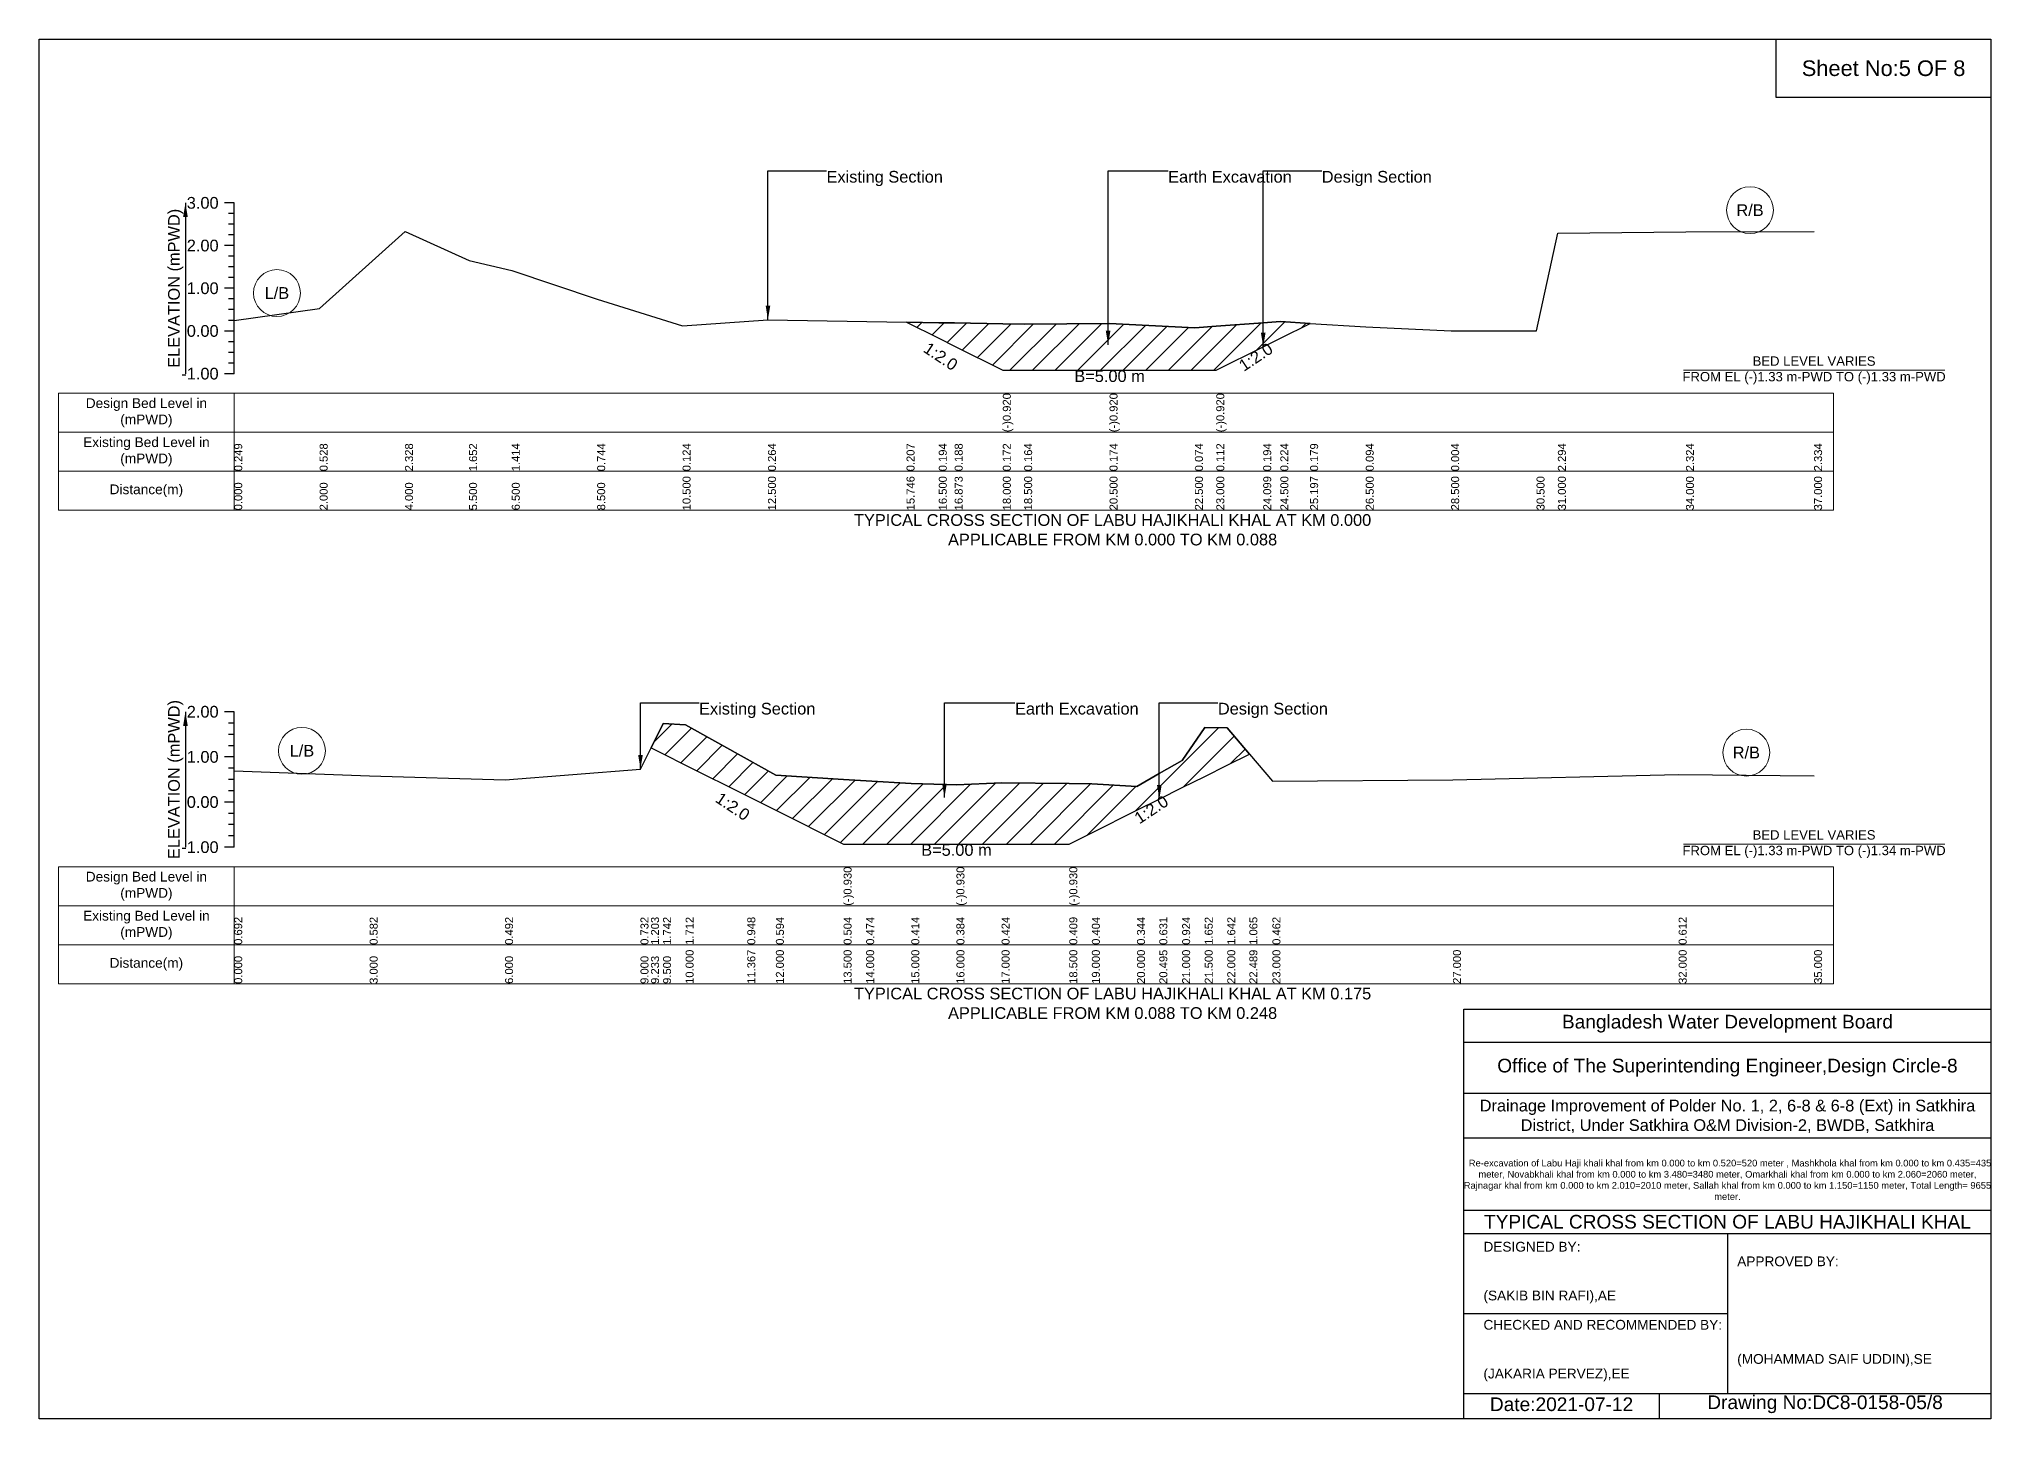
# Model space of a CAD drawing. Header units: inches. Extents: x 91000 to 648000, y -5656 to 141.
# Drawn here: x 140000 to 148000, y -5656 to 0 of the extents above; entities that cross this region are included whole.
import ezdxf

# ---------------------------------------------------------------- set-up
doc = ezdxf.new("R2010")
doc.units = ezdxf.units.IN
doc.header["$LTSCALE"] = 7
doc.header["$MEASUREMENT"] = 0
for name, color, linetype, lineweight in [('Cross section Data Border', 7, 'Continuous', 9), ('Cross Section Labels', 7, 'Continuous', 9), ('Existing_Bed_Level for Xsection', 7, 'Continuous', 25)]:
    doc.layers.add(name, color=color, linetype=linetype, lineweight=lineweight)
doc.styles.get("Standard").update_dxf_attribs({"font": 'arial.ttf'})
doc.dimstyles.get("Standard").update_dxf_attribs({"dimtxt": 0.18, "dimasz": 0.18, "dimexe": 0.18, "dimexo": 0.0625, "dimgap": 0.09, "dimtad": 0, "dimtih": 1, "dimtoh": 1, "dimdec": 4, "dimzin": 0, "dimdsep": 46, "dimtxsty": 'Standard', "dimcen": 0.09, "dimadec": 0, "dimazin": 0, "dimtfac": 1, "dimtdec": 4, "dimtofl": 0, "dimtmove": 0, "dimatfit": 3, "dimfxl": 1, "dimtolj": 1, "dimtzin": 0, "dimarcsym": 0})

msp = doc.modelspace()

# ---------------------------------------------------------------- hatches: boundary and pattern name
at = {"layer": 'Existing_Bed_Level for Xsection'}
h = msp.add_hatch(dxfattribs=at)
h.set_pattern_fill('ANSI31', color=256, scale=525, style=0)
h.paths.add_polyline_path([(143555.5, -1160.4), (143687.5, -1226.5), (143752.7, -1259.1), (143950, -1357.7), (144037.5, -1357.7), (144387.5, -1357.7), (144737.5, -1357.7), (144825, -1357.7), (145017.3, -1261.6), (145087.5, -1226.5), (145209.5, -1165.4), (145087.5, -1157.5), (145017.3, -1162.8), (144825, -1177.2), (144737.5, -1183.8), (144387.5, -1166.2), (144037.5, -1168), (143950, -1166.7), (143752.7, -1163.7), (143687.5, -1162.8)])
h = msp.add_hatch(dxfattribs=at)
h.set_pattern_fill('ANSI31', color=256, scale=555, style=0)
h.paths.add_polyline_path([(142508.2, -2905), (142557.5, -2929.7), (142650, -2975.9), (142902.8, -3102.4), (143020, -3160.9), (143297.5, -3299.7), (143390, -3299.7), (143575, -3299.7), (143760, -3299.7), (143945, -3299.7), (144222.5, -3299.7), (144315, -3253.4), (144500, -3160.9), (144591.5, -3115.2), (144685, -3068.4), (144777.5, -3022.2), (144870, -2975.9), (144960.5, -2930.7), (144870, -2823.9), (144777.5, -2822), (144685, -2956.7), (144591.5, -3010.9), (144500, -3064), (144315, -3052.9), (144222.5, -3052), (143945, -3049.2), (143760, -3056.6), (143575, -3051.1), (143390, -3039.9), (143297.5, -3034.4), (143020, -3017.8), (142902.8, -2952.3), (142650, -2810.9), (142557.5, -2805.4)])

# ---------------------------------------------------------------- linework, layer by layer
for points in [[(140000, 0), (148000, 0), (148000, -5656), (140000, -5656)], [(147120, 0), (148000, 0), (148000, -240), (147120, -240)]]:
    msp.add_lwpolyline(points, close=True)
for points in [[(145840, -5656), (145840, -3976), (148000, -3976)], [(145840, -4112), (148000, -4112)], [(145840, -4320), (148000, -4320)], [(145840, -4504), (148000, -4504)], [(145840, -4800), (148000, -4800)], [(145840, -4896), (148000, -4896)], [(146920, -4896), (146920, -5552)], [(145840, -5224), (146920, -5224)], [(145840, -5552), (148000, -5552)], [(146640, -5552), (146640, -5656)]]:
    msp.add_lwpolyline(points)
at = {"layer": 'Cross section Data Border'}
for points in [[(140080, -1451.7), (147355, -1451.7), (147355, -1931.7), (140080, -1931.7)], [(140080, -3392.6), (147355, -3392.6), (147355, -3872.6), (140080, -3872.6)]]:
    msp.add_lwpolyline(points, close=True, dxfattribs=at)
for points in [[(140800, -1451.7), (140800, -1931.7)], [(140080, -1611.7), (147355, -1611.7)], [(140080, -1771.7), (147355, -1771.7)], [(140800, -3392.6), (140800, -3872.6)], [(140080, -3552.6), (147355, -3552.6)], [(140080, -3712.6), (147355, -3712.6)]]:
    msp.add_lwpolyline(points, dxfattribs=at)
at = {"layer": 'Cross Section Labels'}
for points in [[(146739.2, -1357.7), (147810.8, -1357.7)], [(146739.2, -3299.7), (147810.8, -3299.7)]]:
    msp.add_lwpolyline(points, dxfattribs=at)
for centre in [(147012.5, -701.6), (140975, -1041.2), (141077.5, -2917.3), (146997.5, -2924.7)]:
    msp.add_circle(centre, 96, dxfattribs=at)
at = {"layer": 'Existing_Bed_Level for Xsection'}
for points in [[(140800, -671.7), (140760, -671.7)], [(140800, -715.5), (140776, -715.5)], [(140800, -1371.7), (140800, -1196.7), (140800, -1021.7), (140800, -846.7), (140800, -671.7)], [(140800, -759.2), (140776, -759.2)], [(140800, -1153.1), (141150, -1104.3), (141500, -789.3), (141762.5, -907.6), (141937.5, -949.2), (142287.5, -1066.5), (142637.5, -1175), (142987.5, -1150.5), (143555.5, -1160.4), (143687.5, -1162.8), (143752.7, -1163.7), (143950, -1166.7), (143950, -1166.7), (144037.5, -1168), (144387.5, -1166.2), (144387.5, -1166.2), (144737.5, -1183.8), (144825, -1177.2), (144825, -1177.2), (145017.3, -1162.8), (145087.5, -1157.5), (145209.5, -1165.4), (145437.5, -1180.2), (145787.5, -1196), (146137.5, -1196), (146225, -795.2), (146750, -790), (147275, -788.2)], [(140800, -846.7), (140760, -846.7)], [(140800, -803), (140776, -803)], [(140800, -890.5), (140776, -890.5)], [(140800, -934.2), (140776, -934.2)], [(140800, -1021.7), (140760, -1021.7)], [(140800, -978), (140776, -978)], [(140800, -1065.5), (140776, -1065.5)], [(140800, -1109.2), (140776, -1109.2)], [(140800, -1196.7), (140760, -1196.7)], [(140800, -1153), (140776, -1153)], [(140800, -1240.5), (140776, -1240.5)], [(140800, -1284.2), (140776, -1284.2)], [(140800, -1328), (140776, -1328)], [(140800, -1371.7), (140760, -1371.7)], [(140800, -2757.6), (140760, -2757.6)], [(140800, -3312.6), (140800, -3127.6), (140800, -2942.6), (140800, -2757.6)], [(140800, -2803.9), (140776, -2803.9)], [(140800, -2850.1), (140776, -2850.1)], [(140800, -2999.6), (141355, -3020), (141910, -3036.6), (142465, -2992.2), (142508.2, -2905), (142557.5, -2805.4), (142650, -2810.9), (142902.8, -2952.3), (143020, -3017.8), (143297.5, -3034.4), (143297.5, -3034.4), (143390, -3039.9), (143575, -3051.1), (143760, -3056.6), (143760, -3056.6), (143945, -3049.2), (144222.5, -3052), (144222.5, -3052), (144315, -3052.9), (144500, -3064), (144591.5, -3010.9), (144685, -2956.7), (144777.5, -2822), (144870, -2823.9), (144960.5, -2930.7), (145055, -3042.2), (145795, -3036.6), (146720, -3014.4), (147275, -3020)], [(140800, -2942.6), (140760, -2942.6)], [(140800, -2896.4), (140776, -2896.4)], [(140800, -2988.9), (140776, -2988.9)], [(140800, -3035.1), (140776, -3035.1)], [(140800, -3081.4), (140776, -3081.4)], [(140800, -3127.6), (140760, -3127.6)], [(140800, -3173.9), (140776, -3173.9)], [(140800, -3220.1), (140776, -3220.1)], [(140800, -3266.4), (140776, -3266.4)], [(140800, -3312.6), (140760, -3312.6)]]:
    msp.add_lwpolyline(points, dxfattribs=at)
for points in [[(143555.5, -1160.4), (143687.5, -1226.5), (143752.7, -1259.1), (143950, -1357.7), (143950, -1357.7), (144037.5, -1357.7), (144387.5, -1357.7), (144387.5, -1357.7), (144737.5, -1357.7), (144825, -1357.7), (144825, -1357.7), (145017.3, -1261.6), (145087.5, -1226.5), (145209.5, -1165.4), (145209.5, -1165.4), (145209.5, -1165.4), (145087.5, -1157.5), (145017.3, -1162.8), (144825, -1177.2), (144825, -1177.2), (144737.5, -1183.8), (144387.5, -1166.2), (144387.5, -1166.2), (144037.5, -1168), (143950, -1166.7), (143950, -1166.7), (143752.7, -1163.7), (143687.5, -1162.8)], [(142508.2, -2905), (142508.2, -2905), (142557.5, -2929.7), (142650, -2975.9), (142902.8, -3102.4), (143020, -3160.9), (143297.5, -3299.7), (143297.5, -3299.7), (143390, -3299.7), (143575, -3299.7), (143760, -3299.7), (143760, -3299.7), (143945, -3299.7), (144222.5, -3299.7), (144222.5, -3299.7), (144315, -3253.4), (144500, -3160.9), (144591.5, -3115.2), (144685, -3068.4), (144777.5, -3022.2), (144870, -2975.9), (144960.5, -2930.7), (144960.5, -2930.7), (144960.5, -2930.7), (144870, -2823.9), (144777.5, -2822), (144685, -2956.7), (144591.5, -3010.9), (144500, -3064), (144315, -3052.9), (144222.5, -3052), (144222.5, -3052), (143945, -3049.2), (143760, -3056.6), (143760, -3056.6), (143575, -3051.1), (143390, -3039.9), (143297.5, -3034.4), (143297.5, -3034.4), (143020, -3017.8), (142902.8, -2952.3), (142650, -2810.9), (142557.5, -2805.4), (142508.2, -2905)]]:
    msp.add_lwpolyline(points, close=True, dxfattribs=at)

# ---------------------------------------------------------------- texts
at = {"attachment_point": 5}
for s, insert, char_height in [('Sheet No:5 OF 8', (147560, -120), 64), ('Bangladesh Water Development Board', (146920, -4036), 56), ('Office of The Superintending Engineer,Design Circle-8', (146920, -4216), 56)]:
    msp.add_mtext(s, dxfattribs=dict(at, insert=insert, char_height=char_height))
for s, insert, char_height, width, attachment_point in [('Drainage Improvement of Polder No. 1, 2, 6-8 & 6-8 (Ext) in Satkhira District, Under Satkhira O&M Division-2, BWDB, Satkhira', (146920, -4416), 48, 2240, 5), ('  Re-excavation of Labu Haji khali khal from km 0.000 to km 0.520=520 meter , Mashkhola khal from km 0.000 to km 0.435=435 meter, Novabkhali khal from km 0.000 to km 3.480=3480 meter, Omarkhali khal from km 0.000 to km 2.060=2060 meter, Rajnagar khal from km 0.000 to km 2.010=2010 meter, Sallah khal from km 0.000 to km 1.150=1150 meter, Total Length= 9655 meter. ', (146920, -4676), 27.4148, 2160, 5), ('TYPICAL CROSS SECTION OF LABU HAJIKHALI KHAL', (146920, -4848), 56, 2240, 5), ('DESIGNED BY:^J^J^J(SAKIB BIN RAFI),AE', (145920, -5056), 40, 1120, 4), ('APPROVED BY:^J^J^J^J^J^J(MOHAMMAD SAIF UDDIN),SE', (146960, -5216), 40, 1120, 4), ('CHECKED AND RECOMMENDED BY:^J^J^J(JAKARIA PERVEZ),EE', (145920, -5376), 40, 1120, 4), ('Date:2021-07-12', (146240, -5596), 56, 1120, 5), ('Drawing No:DC8-0158-05/8', (147320, -5596), 56, 1760, 5)]:
    msp.add_mtext(s, dxfattribs=dict(insert=insert, char_height=char_height, width=width, attachment_point=attachment_point))
at = {"layer": 'Cross section Data Border', "char_height": 40, "width": 640, "attachment_point": 5}
for s, insert in [('Design Bed Level in (mPWD)', (140440, -1531.7)), ('Existing Bed Level in (mPWD)', (140440, -1691.7)), ('Distance(m)', (140440, -1851.7)), ('Design Bed Level in (mPWD)', (140440, -3472.6)), ('Existing Bed Level in (mPWD)', (140440, -3632.6)), ('Distance(m)', (140440, -3792.6))]:
    msp.add_mtext(s, dxfattribs=dict(at, insert=insert))
at = {"layer": 'Cross Section Labels'}
for s, insert, char_height, attachment_point in [('Existing Section', (143227.5, -540.5), 48, 1), ('Earth Excavation', (144627.5, -540.5), 48, 1), ('Design Section', (145257.3, -540.5), 48, 1), ('R/B', (147012.5, -701.6), 48, 5), ('L/B', (140975, -1041.2), 48, 5), ('B=5.00 m', (144387.5, -1357.7), 48, 2), ('BED LEVEL VARIES ^JFROM EL (-)1.33 m-PWD TO (-)1.33 m-PWD', (147275, -1357.7), 38.4, 5), ('TYPICAL CROSS SECTION OF LABU HAJIKHALI KHAL AT KM 0.000^JAPPLICABLE FROM KM 0.000 TO KM 0.088', (144400, -2011.7), 48, 5), ('Existing Section', (142705, -2720.6), 48, 1), ('Earth Excavation', (144000, -2720.6), 48, 1), ('Design Section', (144831.5, -2720.6), 48, 1), ('L/B', (141077.5, -2917.3), 48, 5), ('R/B', (146997.5, -2924.7), 48, 5), ('BED LEVEL VARIES ^JFROM EL (-)1.33 m-PWD TO (-)1.34 m-PWD', (147275, -3299.7), 38.4, 5), ('B=5.00 m', (143760, -3299.7), 48, 2), ('TYPICAL CROSS SECTION OF LABU HAJIKHALI KHAL AT KM 0.175^JAPPLICABLE FROM KM 0.088 TO KM 0.248', (144400, -3952.6), 48, 5)]:
    msp.add_mtext(s, dxfattribs=dict(at, insert=insert, char_height=char_height, attachment_point=attachment_point))
at = {"layer": 'Cross Section Labels', "char_height": 48, "attachment_point": 2}
for insert, rotation in [((143709, -1280.9), 326.30993), ((144973.5, -1283.4), 33.69007), ((142856.6, -3125.5), 326.30993), ((144545.3, -3138.3), 33.69007)]:
    msp.add_mtext('1:2.0', dxfattribs=dict(at, insert=insert, rotation=rotation))
at = {"layer": 'Existing_Bed_Level for Xsection', "rotation": 90}
for s, insert, char_height, attachment_point in [('ELEVATION (mPWD)', (140560, -1021.7), 48, 5), ('(-)0.920', (143950, -1611.7), 32.8, 1), ('(-)0.920', (144387.5, -1611.7), 32.8, 1), ('(-)0.920', (144825, -1611.7), 32.8, 1), ('0.249', (140800, -1771.7), 32.8, 1), ('0.528', (141150, -1771.7), 32.8, 1), ('2.328', (141500, -1771.7), 32.8, 1), ('1.652', (141762.5, -1771.7), 32.8, 1), ('1.414', (141937.5, -1771.7), 32.8, 1), ('0.744', (142287.5, -1771.7), 32.8, 1), ('0.124', (142637.5, -1771.7), 32.8, 1), ('0.264', (142987.5, -1771.7), 32.8, 1), ('0.207', (143555.5, -1771.7), 32.8, 1), ('0.194', (143687.5, -1771.7), 32.8, 1), ('0.188', (143752.7, -1771.7), 32.8, 1), ('0.172', (143950, -1771.7), 32.8, 1), ('0.164', (144037.5, -1771.7), 32.8, 1), ('0.174', (144387.5, -1771.7), 32.8, 1), ('0.074', (144737.5, -1771.7), 32.8, 1), ('0.112', (144825, -1771.7), 32.8, 1), ('0.194', (145017.3, -1771.7), 32.8, 1), ('0.224', (145087.5, -1771.7), 32.8, 1), ('0.179', (145209.5, -1771.7), 32.8, 1), ('0.094', (145437.5, -1771.7), 32.8, 1), ('0.004', (145787.5, -1771.7), 32.8, 1), ('2.294', (146225, -1771.7), 32.8, 1), ('2.324', (146750, -1771.7), 32.8, 1), ('2.334', (147275, -1771.7), 32.8, 1), ('0.000', (140800, -1931.7), 32.8, 1), ('2.000', (141150, -1931.7), 32.8, 1), ('4.000', (141500, -1931.7), 32.8, 1), ('5.500', (141762.5, -1931.7), 32.8, 1), ('6.500', (141937.5, -1931.7), 32.8, 1), ('8.500', (142287.5, -1931.7), 32.8, 1), ('10.500', (142637.5, -1931.7), 32.8, 1), ('12.500', (142987.5, -1931.7), 32.8, 1), ('15.746', (143555.5, -1931.7), 32.8, 1), ('16.500', (143687.5, -1931.7), 32.8, 1), ('16.873', (143752.7, -1931.7), 32.8, 1), ('18.000', (143950, -1931.7), 32.8, 1), ('18.500', (144037.5, -1931.7), 32.8, 1), ('20.500', (144387.5, -1931.7), 32.8, 1), ('22.500', (144737.5, -1931.7), 32.8, 1), ('23.000', (144825, -1931.7), 32.8, 1), ('24.099', (145017.3, -1931.7), 32.8, 1), ('24.500', (145087.5, -1931.7), 32.8, 1), ('25.197', (145209.5, -1931.7), 32.8, 1), ('26.500', (145437.5, -1931.7), 32.8, 1), ('28.500', (145787.5, -1931.7), 32.8, 1), ('30.500', (146137.5, -1931.7), 32.8, 1), ('31.000', (146225, -1931.7), 32.8, 1), ('34.000', (146750, -1931.7), 32.8, 1), ('37.000', (147275, -1931.7), 32.8, 1), ('ELEVATION (mPWD)', (140560, -3035.1), 48, 5), ('(-)0.930', (143297.5, -3552.6), 32.8, 1), ('(-)0.930', (143760, -3552.6), 32.8, 1), ('(-)0.930', (144222.5, -3552.6), 32.8, 1), ('0.948', (142902.8, -3712.6), 32.8, 1), ('0.594', (143020, -3712.6), 32.8, 1), ('0.504', (143297.5, -3712.6), 32.8, 1), ('0.474', (143390, -3712.6), 32.8, 1), ('0.414', (143575, -3712.6), 32.8, 1), ('0.384', (143760, -3712.6), 32.8, 1), ('0.424', (143945, -3712.6), 32.8, 1), ('0.404', (144315, -3712.6), 32.8, 1), ('0.344', (144500, -3712.6), 32.8, 1), ('0.924', (144685, -3712.6), 32.8, 1), ('1.065', (144960.5, -3712.6), 32.8, 1), ('0.692', (140800, -3712.6), 32.8, 1), ('0.582', (141355, -3712.6), 32.8, 1), ('0.492', (141910, -3712.6), 32.8, 1), ('0.732', (142465, -3712.6), 32.8, 1), ('1.203', (142508.2, -3712.6), 32.8, 1), ('1.742', (142557.5, -3712.6), 32.8, 1), ('1.712', (142650, -3712.6), 32.8, 1), ('0.409', (144222.5, -3712.6), 32.8, 1), ('0.631', (144591.5, -3712.6), 32.8, 1), ('1.652', (144777.5, -3712.6), 32.8, 1), ('1.642', (144870, -3712.6), 32.8, 1), ('0.462', (145055, -3712.6), 32.8, 1), ('0.612', (146720, -3712.6), 32.8, 1), ('0.000', (140800, -3872.6), 32.8, 1), ('3.000', (141355, -3872.6), 32.8, 1), ('6.000', (141910, -3872.6), 32.8, 1), ('9.000', (142465, -3872.6), 32.8, 1), ('9.500', (142557.5, -3872.6), 32.8, 1), ('10.000', (142650, -3872.6), 32.8, 1), ('11.367', (142902.8, -3872.6), 32.8, 1), ('12.000', (143020, -3872.6), 32.8, 1), ('13.500', (143297.5, -3872.6), 32.8, 1), ('14.000', (143390, -3872.6), 32.8, 1), ('15.000', (143575, -3872.6), 32.8, 1), ('16.000', (143760, -3872.6), 32.8, 1), ('17.000', (143945, -3872.6), 32.8, 1), ('18.500', (144222.5, -3872.6), 32.8, 1), ('19.000', (144315, -3872.6), 32.8, 1), ('20.000', (144500, -3872.6), 32.8, 1), ('20.495', (144591.5, -3872.6), 32.8, 1), ('21.000', (144685, -3872.6), 32.8, 1), ('21.500', (144777.5, -3872.6), 32.8, 1), ('22.000', (144870, -3872.6), 32.8, 1), ('22.489', (144960.5, -3872.6), 32.8, 1), ('23.000', (145055, -3872.6), 32.8, 1), ('27.000', (145795, -3872.6), 32.8, 1), ('32.000', (146720, -3872.6), 32.8, 1), ('35.000', (147275, -3872.6), 32.8, 1), ('9.233', (142508.2, -3872.6), 32.8, 1)]:
    msp.add_mtext(s, dxfattribs=dict(at, insert=insert, char_height=char_height, attachment_point=attachment_point))
at = {"layer": 'Existing_Bed_Level for Xsection', "char_height": 48, "attachment_point": 6}
for s, insert in [('3.00', (140736, -671.7)), ('2.00', (140736, -846.7)), ('1.00', (140736, -1021.7)), ('0.00', (140736, -1196.7)), ('-1.00', (140736, -1371.7)), ('2.00', (140736, -2757.6)), ('1.00', (140736, -2942.6)), ('0.00', (140736, -3127.6)), ('-1.00', (140736, -3312.6))]:
    msp.add_mtext(s, dxfattribs=dict(at, insert=insert))

# ---------------------------------------------------------------- leaders
at = {"layer": 'Cross Section Labels', "annotation_type": 0, "has_hookline": 1, "hookline_direction": 0}
for points, text_width in [([(142987.5, -1150.5), (142987.5, -540.5), (143227.4, -540.5)], 467.2), ([(144381.6, -1253.4), (144381.6, -540.5), (144627.4, -540.5)], 497), ([(145017.3, -1261.6), (145017.3, -540.5), (145257.2, -540.5)], 441.2), ([(142465, -2992.2), (142465, -2720.6), (142704.9, -2720.6)], 467.2), ([(143710.9, -3109.3), (143710.9, -2720.6), (143999.9, -2720.6)], 497), ([(144591.5, -3115.2), (144591.5, -2720.6), (144831.4, -2720.6)], 441.2)]:
    msp.add_leader(points, dimstyle='Standard', override={"dimasz": 57.6}, dxfattribs=dict(at, text_width=text_width))
at = {"layer": 'Existing_Bed_Level for Xsection'}
for points in [[(140600, -671.7), (140600, -1371.7)], [(140600, -2757.6), (140600, -3312.6)]]:
    msp.add_leader(points, dimstyle='Standard', override={"dimasz": 57.6}, dxfattribs=at)

doc.saveas('drawing.dxf')
